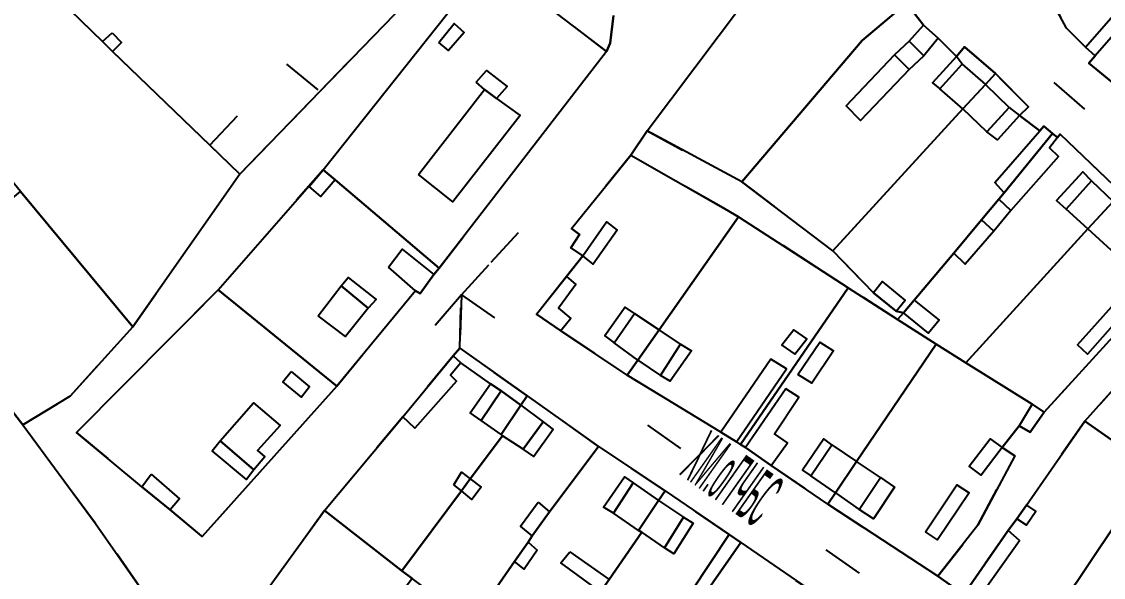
# Model space of a CAD drawing. Extents: x -14.1 to 15.6, y -19 to 8.9.
# Drawn here: x -12.334 to -9.66, y 0.665 to 2.04 of the extents above; entities that cross this region are included whole.
import ezdxf

# ---------------------------------------------------------------- set-up
doc = ezdxf.new("R2010")
doc.units = 0
doc.header["$MEASUREMENT"] = 0
doc.linetypes.add('DOT', pattern=[1, 0, -1])
doc.layers.get('0').update_dxf_attribs({"linetype": 'CONTINUOUS'})

msp = doc.modelspace()

# ---------------------------------------------------------------- linework, layer by layer
at = {"color": 7, "linetype": 'DOT'}
for points in [[(-8.8718, 1.1063), (-10.3318, 2.3623), (-10.2998, 2.3933), (-10.5148, 2.5713), (-10.9508, 2.9403), (-11.2728, 3.2173), (-11.4678, 3.3983), (-11.3868, 3.5003), (-11.3588, 3.4933), (-10.8878, 3.0573), (-10.2708, 2.4893), (-9.9738, 2.2133), (-9.8928, 2.1143), (-9.8578, 2.0823), (-9.8328, 2.1093), (-9.8118, 2.1373), (-9.7508, 2.0233), (-9.7038, 1.9763), (-9.6798, 1.9553), (-9.6958, 1.9373), (-9.5128, 1.7873)], [(-10.3628, 2.3283), (-11.2468, 1.3643), (-11.9648, 0.5223), (-12.0408, 0.6403), (-12.1508, 0.7983), (-12.3308, 1.0423), (-12.2138, 1.1133), (-12.0588, 1.2853), (-11.7948, 1.6623), (-11.5968, 1.8673), (-11.1208, 2.3583)], [(-9.6158, 1.6173), (-9.7668, 1.7613), (-9.7728, 1.7533), (-9.7858, 1.7633), (-9.8068, 1.7813), (-9.8168, 1.7693), (-9.8668, 1.8073), (-9.8448, 1.8293), (-9.9268, 1.9113), (-10.0028, 1.9773), (-10.0228, 1.9533), (-10.0678, 1.9993), (-10.1048, 2.0313), (-10.1468, 2.0853), (-10.2388, 2.1663), (-10.2568, 2.1463), (-10.2858, 2.1723), (-10.2738, 2.1953), (-10.3298, 2.2463), (-10.3508, 2.2263), (-10.4068, 2.2743), (-10.3628, 2.3283), (-10.3318, 2.3623), (-8.8718, 1.1063)], [(-9.8028, 0.3533), (-11.2468, 1.3643), (-10.3628, 2.3283)], [(-10.4338, 2.2403), (-10.7878, 1.7693), (-10.8278, 1.7093), (-10.9748, 1.5283), (-10.9548, 1.5133), (-10.9758, 1.4803), (-10.9468, 1.4603), (-10.9868, 1.4093), (-11.0608, 1.3163), (-11.0008, 1.2753), (-10.8368, 1.1653), (-10.6058, 1.0243), (-10.5668, 1.0003), (-10.5568, 0.9943), (-10.5448, 0.9863), (-10.4808, 0.9423), (-10.3408, 0.8463), (-10.0688, 0.6683), (-10.0048, 0.6233)], [(-11.1798, 2.1883), (-11.5888, 1.6733), (-11.8478, 1.3763), (-12.1978, 1.0233), (-12.0368, 0.8893), (-11.9668, 0.8323), (-11.8878, 0.7663), (-11.5548, 1.1383), (-11.3598, 1.3743), (-11.3488, 1.3673), (-11.3148, 1.4143), (-11.3018, 1.4303), (-10.8878, 1.9663), (-10.8788, 1.9863), (-10.8708, 2.0553)], [(-10.8708, 2.0553), (-10.8788, 1.9863), (-10.8878, 1.9663), (-11.1798, 2.1883)], [(-9.5998, 1.1693), (-9.7058, 1.0513), (-9.8498, 0.8443), (-9.8738, 0.8103), (-9.8948, 0.7813), (-10.0048, 0.6233), (-10.0688, 0.6683), (-9.9698, 0.7943), (-9.8788, 0.9663), (-9.9098, 0.9863), (-9.8678, 1.0403), (-9.8408, 1.0243), (-9.8058, 1.0743), (-9.5508, 1.3543)]]:
    msp.add_lwpolyline(points, dxfattribs=at)
at = {"color": 7, "linetype": 'Continuous'}
for points in [[(-12.1388, 2.6423), (-11.8378, 2.9523), (-11.2538, 2.4793), (-11.1208, 2.3583), (-11.5968, 1.8673), (-11.7948, 1.6623), (-11.8688, 1.7343), (-12.1088, 1.9663), (-12.1338, 1.9903), (-12.2148, 2.0693), (-11.9468, 2.3453), (-11.8928, 2.4033), (-12.0378, 2.5443)], [(-12.1388, 2.6423), (-11.8378, 2.9523), (-11.2538, 2.4793), (-11.1208, 2.3583), (-11.5968, 1.8673), (-11.7948, 1.6623), (-11.8688, 1.7343), (-12.1088, 1.9663), (-12.1338, 1.9903), (-12.2148, 2.0693), (-11.9468, 2.3453), (-11.8928, 2.4033), (-12.0378, 2.5443)], [(-9.3808, 1.9483), (-9.5128, 1.7873), (-9.6958, 1.9373), (-9.6798, 1.9553), (-9.7038, 1.9763), (-9.7508, 2.0233), (-9.8118, 2.1373), (-9.7088, 2.2373), (-9.6318, 2.3113), (-9.4228, 2.5543), (-9.3998, 2.5813), (-9.1758, 2.2583), (-9.1848, 2.2513), (-9.2578, 2.1723), (-9.3098, 2.1153), (-9.2788, 2.0873), (-9.2758, 2.0693)], [(-9.3808, 1.9483), (-9.5128, 1.7873), (-9.6958, 1.9373), (-9.6798, 1.9553), (-9.7038, 1.9763), (-9.7508, 2.0233), (-9.8118, 2.1373), (-9.7088, 2.2373), (-9.6318, 2.3113), (-9.4228, 2.5543), (-9.3998, 2.5813), (-9.1758, 2.2583), (-9.1848, 2.2513), (-9.2578, 2.1723), (-9.3098, 2.1153), (-9.2788, 2.0873), (-9.2758, 2.0693)], [(-10.4068, 2.2743), (-10.3508, 2.2263), (-10.3298, 2.2463), (-10.2738, 2.1953), (-10.2858, 2.1723), (-10.2568, 2.1463), (-10.2388, 2.1663), (-10.1468, 2.0853), (-10.2558, 1.9933), (-10.5538, 1.6433), (-10.7878, 1.7693), (-10.4338, 2.2403)], [(-10.4068, 2.2743), (-10.3508, 2.2263), (-10.3298, 2.2463), (-10.2738, 2.1953), (-10.2858, 2.1723), (-10.2568, 2.1463), (-10.2388, 2.1663), (-10.1468, 2.0853), (-10.2558, 1.9933), (-10.5538, 1.6433), (-10.7878, 1.7693), (-10.4338, 2.2403)], [(-12.6298, 1.9773), (-12.3868, 2.2373), (-12.2148, 2.0693), (-12.1338, 1.9903), (-12.1088, 1.9663), (-11.8688, 1.7343), (-11.7948, 1.6623), (-12.0588, 1.2853), (-12.3368, 1.6193)], [(-12.6298, 1.9773), (-12.3868, 2.2373), (-12.2148, 2.0693), (-12.1338, 1.9903), (-12.1088, 1.9663), (-11.8688, 1.7343), (-11.7948, 1.6623), (-12.0588, 1.2853), (-12.3368, 1.6193)], [(-11.5888, 1.6733), (-11.1798, 2.1883), (-10.8878, 1.9663), (-11.3018, 1.4303), (-11.5588, 1.6483)], [(-11.5888, 1.6733), (-11.1798, 2.1883), (-10.8878, 1.9663), (-11.3018, 1.4303), (-11.5588, 1.6483)], [(-9.7038, 1.9763), (-9.5318, 2.1743), (-9.5078, 2.1533), (-9.6798, 1.9553)], [(-10.1468, 2.0853), (-10.1048, 2.0313), (-10.0678, 1.9993), (-10.0228, 1.9533), (-10.0028, 1.9773), (-9.9268, 1.9113), (-9.9508, 1.8843), (-10.0068, 1.8243), (-10.3288, 1.4733), (-10.5538, 1.6433), (-10.2558, 1.9933)], [(-10.1468, 2.0853), (-10.1048, 2.0313), (-10.0678, 1.9993), (-10.0228, 1.9533), (-10.0028, 1.9773), (-9.9268, 1.9113), (-9.9508, 1.8843), (-10.0068, 1.8243), (-10.3288, 1.4733), (-10.5538, 1.6433), (-10.2558, 1.9933)], [(-11.3028, 1.9883), (-11.2648, 2.0353), (-11.2398, 2.0133), (-11.2788, 1.9683)], [(-12.1098, 2.0123), (-12.0868, 1.9883), (-12.1088, 1.9663), (-12.1338, 1.9903)], [(-10.1048, 2.0313), (-10.0678, 1.9993), (-10.1038, 1.9553), (-10.1398, 1.9913)], [(-10.1038, 1.9553), (-10.1398, 1.9913), (-10.1758, 1.9573), (-10.1398, 1.9213)], [(-10.1758, 1.9573), (-10.1398, 1.9213), (-10.2598, 1.7953), (-10.2958, 1.8313)], [(-10.0638, 1.8733), (-10.0088, 1.9343), (-10.0228, 1.9533), (-10.0818, 1.8883)], [(-10.0088, 1.9343), (-9.9508, 1.8843), (-10.0068, 1.8243), (-10.0638, 1.8733)], [(-11.2098, 1.8903), (-11.1848, 1.9193), (-11.1338, 1.8793), (-11.1598, 1.8493), (-11.1898, 1.8723)], [(-9.9268, 1.9113), (-9.8448, 1.8293), (-9.8668, 1.8073), (-9.8168, 1.7693), (-9.8068, 1.7813), (-9.7858, 1.7633), (-9.9048, 1.6163), (-9.9178, 1.6003), (-9.9608, 1.5493), (-10.0298, 1.4673), (-10.1278, 1.3513), (-10.1538, 1.3193), (-10.1718, 1.3233), (-10.2278, 1.3693), (-10.3288, 1.4733), (-10.0068, 1.8243), (-9.9508, 1.8843)], [(-9.9268, 1.9113), (-9.8448, 1.8293), (-9.8668, 1.8073), (-9.8168, 1.7693), (-9.8068, 1.7813), (-9.7858, 1.7633), (-9.9048, 1.6163), (-9.9178, 1.6003), (-9.9608, 1.5493), (-10.0298, 1.4673), (-10.1278, 1.3513), (-10.1538, 1.3193), (-10.1718, 1.3233), (-10.2278, 1.3693), (-10.3288, 1.4733), (-10.0068, 1.8243), (-9.9508, 1.8843)], [(-11.3528, 1.6613), (-11.1898, 1.8723), (-11.1598, 1.8493), (-11.1018, 1.8073), (-11.2678, 1.5943)], [(-10.0068, 1.8243), (-9.9508, 1.8843), (-9.8928, 1.8273), (-9.9478, 1.7673)], [(-9.9478, 1.7673), (-9.8928, 1.8273), (-9.8668, 1.8073), (-9.9218, 1.7473)], [(-9.8168, 1.7693), (-9.8068, 1.7813), (-9.7858, 1.7633), (-9.9048, 1.6163), (-9.9278, 1.6423)], [(-9.7858, 1.7633), (-9.7728, 1.7533), (-9.7668, 1.7613), (-9.6158, 1.6173), (-9.6358, 1.5953), (-9.6978, 1.5273), (-9.9998, 1.1963), (-10.0728, 1.2423), (-10.1688, 1.3033), (-10.1538, 1.3193), (-10.1278, 1.3513), (-10.0298, 1.4673), (-9.9608, 1.5493), (-9.9178, 1.6003), (-9.9048, 1.6163)], [(-9.7858, 1.7633), (-9.7728, 1.7533), (-9.7668, 1.7613), (-9.6158, 1.6173), (-9.6358, 1.5953), (-9.6978, 1.5273), (-9.9998, 1.1963), (-10.0728, 1.2423), (-10.1688, 1.3033), (-10.1538, 1.3193), (-10.1278, 1.3513), (-10.0298, 1.4673), (-9.9608, 1.5493), (-9.9178, 1.6003), (-9.9048, 1.6163)], [(-9.7858, 1.7633), (-9.7728, 1.7533), (-9.7928, 1.7273), (-9.7708, 1.7063), (-9.8888, 1.5723), (-9.9178, 1.6003), (-9.9048, 1.6163)], [(-10.8278, 1.7093), (-10.6058, 1.5823), (-10.5618, 1.5573), (-10.7578, 1.2773), (-10.8108, 1.2023), (-10.8368, 1.1653), (-11.0008, 1.2753), (-11.0608, 1.3163), (-10.9868, 1.4093), (-10.9468, 1.4603), (-10.9758, 1.4803), (-10.9548, 1.5133), (-10.9748, 1.5283)], [(-10.8278, 1.7093), (-10.6058, 1.5823), (-10.5618, 1.5573), (-10.7578, 1.2773), (-10.8108, 1.2023), (-10.8368, 1.1653), (-11.0008, 1.2753), (-11.0608, 1.3163), (-10.9868, 1.4093), (-10.9468, 1.4603), (-10.9758, 1.4803), (-10.9548, 1.5133), (-10.9748, 1.5283)], [(-11.8478, 1.3763), (-11.5888, 1.6733), (-11.5588, 1.6483), (-11.3018, 1.4303), (-11.3148, 1.4143), (-11.3488, 1.3673), (-11.3598, 1.3743), (-11.5548, 1.1383)], [(-11.8478, 1.3763), (-11.5888, 1.6733), (-11.5588, 1.6483), (-11.3018, 1.4303), (-11.3148, 1.4143), (-11.3488, 1.3673), (-11.3598, 1.3743), (-11.5548, 1.1383)], [(-11.5888, 1.6733), (-11.5588, 1.6483), (-11.5938, 1.6073), (-11.6228, 1.6323)], [(-9.7518, 1.5763), (-9.6888, 1.6463), (-9.7108, 1.6683), (-9.7758, 1.5973)], [(-9.6358, 1.5953), (-9.6978, 1.5273), (-9.7518, 1.5763), (-9.6888, 1.6463)], [(-12.6048, 1.3973), (-12.3368, 1.6193), (-12.0588, 1.2853), (-12.2138, 1.1133), (-12.3308, 1.0423), (-12.3508, 1.0683)], [(-12.6048, 1.3973), (-12.3368, 1.6193), (-12.0588, 1.2853), (-12.2138, 1.1133), (-12.3308, 1.0423), (-12.3508, 1.0683)], [(-9.6158, 1.6173), (-9.4548, 1.4593), (-9.4788, 1.4333), (-9.5508, 1.3543), (-9.8058, 1.0743), (-9.8358, 1.0933), (-9.9998, 1.1963), (-9.6978, 1.5273), (-9.6358, 1.5953)], [(-9.6158, 1.6173), (-9.4548, 1.4593), (-9.4788, 1.4333), (-9.5508, 1.3543), (-9.8058, 1.0743), (-9.8358, 1.0933), (-9.9998, 1.1963), (-9.6978, 1.5273), (-9.6358, 1.5953)], [(-9.9608, 1.5493), (-9.9178, 1.6003), (-9.8888, 1.5723), (-9.9308, 1.5213)], [(-9.6978, 1.5273), (-9.6358, 1.5953), (-9.5788, 1.5423), (-9.6408, 1.4743)], [(-10.5618, 1.5573), (-10.3678, 1.4313), (-10.2908, 1.3813), (-10.5568, 0.9943), (-10.5668, 1.0003), (-10.6058, 1.0243), (-10.8368, 1.1653), (-10.8108, 1.2023), (-10.7578, 1.2773)], [(-10.5618, 1.5573), (-10.3678, 1.4313), (-10.2908, 1.3813), (-10.5568, 0.9943), (-10.5668, 1.0003), (-10.6058, 1.0243), (-10.8368, 1.1653), (-10.8108, 1.2023), (-10.7578, 1.2773)], [(-10.9468, 1.4603), (-10.8878, 1.5443), (-10.8618, 1.5243), (-10.9208, 1.4403)], [(-9.9608, 1.5493), (-9.9308, 1.5213), (-10.0018, 1.4403), (-10.0298, 1.4673)], [(-11.4268, 1.4323), (-11.3928, 1.4773), (-11.3148, 1.4143), (-11.3488, 1.3673), (-11.3598, 1.3743)], [(-9.3928, 1.4293), (-9.3508, 1.3903), (-9.3288, 1.3683), (-9.3128, 1.3883), (-9.2048, 1.2893), (-9.2238, 1.2663), (-9.2748, 1.2043), (-9.5138, 0.9173), (-9.7058, 1.0513), (-9.5998, 1.1693), (-9.5218, 1.2573), (-9.5508, 1.2853), (-9.4898, 1.3473), (-9.4798, 1.3373), (-9.4398, 1.3793), (-9.4218, 1.3983)], [(-9.3928, 1.4293), (-9.3508, 1.3903), (-9.3288, 1.3683), (-9.3128, 1.3883), (-9.2048, 1.2893), (-9.2238, 1.2663), (-9.2748, 1.2043), (-9.5138, 0.9173), (-9.7058, 1.0513), (-9.5998, 1.1693), (-9.5218, 1.2573), (-9.5508, 1.2853), (-9.4898, 1.3473), (-9.4798, 1.3373), (-9.4398, 1.3793), (-9.4218, 1.3983)], [(-11.5438, 1.3863), (-11.5268, 1.4073), (-11.4578, 1.3523), (-11.4768, 1.3313)], [(-11.0608, 1.3163), (-10.9868, 1.4093), (-10.9638, 1.3893), (-11.0068, 1.3313), (-10.9758, 1.3053), (-11.0008, 1.2753)], [(-10.2278, 1.3693), (-10.1718, 1.3233), (-10.1498, 1.3513), (-10.2058, 1.3973)], [(-11.8478, 1.3763), (-11.5548, 1.1383), (-11.8878, 0.7663), (-11.9668, 0.8323), (-12.0368, 0.8893), (-12.1978, 1.0233)], [(-11.8478, 1.3763), (-11.5548, 1.1383), (-11.8878, 0.7663), (-11.9668, 0.8323), (-12.0368, 0.8893), (-12.1978, 1.0233)], [(-11.6008, 1.3123), (-11.5438, 1.3863), (-11.4768, 1.3313), (-11.5328, 1.2613)], [(-10.2908, 1.3813), (-10.1688, 1.3033), (-10.0728, 1.2423), (-10.2698, 0.9523), (-10.3218, 0.8743), (-10.3408, 0.8463), (-10.4808, 0.9423), (-10.5448, 0.9863), (-10.5568, 0.9943)], [(-10.2908, 1.3813), (-10.1688, 1.3033), (-10.0728, 1.2423), (-10.2698, 0.9523), (-10.3218, 0.8743), (-10.3408, 0.8463), (-10.4808, 0.9423), (-10.5448, 0.9863), (-10.5568, 0.9943)], [(-10.1538, 1.3193), (-10.1278, 1.3513), (-10.0658, 1.3013), (-10.0918, 1.2693)], [(-9.6248, 1.3513), (-9.5998, 1.3293), (-9.6988, 1.2173), (-9.7238, 1.2403)], [(-10.8688, 1.2453), (-10.8188, 1.3183), (-10.8418, 1.3333), (-10.8918, 1.2623)], [(-10.7578, 1.2773), (-10.8108, 1.2023), (-10.8688, 1.2453), (-10.8188, 1.3183)], [(-10.7578, 1.2773), (-10.8108, 1.2023), (-10.7548, 1.1643), (-10.7048, 1.2423)], [(-10.4228, 1.2173), (-10.3928, 1.2553), (-10.4248, 1.2773), (-10.4548, 1.2393)], [(-11.2508, 1.2323), (-11.0838, 1.1143), (-11.0998, 1.0913), (-11.1488, 1.0183), (-11.1448, 1.0153), (-11.2248, 0.9093), (-11.2468, 0.8793), (-11.3938, 0.6813), (-11.5848, 0.8303), (-11.3918, 1.0623), (-11.2668, 1.2133)], [(-11.2508, 1.2323), (-11.0838, 1.1143), (-11.0998, 1.0913), (-11.1488, 1.0183), (-11.1448, 1.0153), (-11.2248, 0.9093), (-11.2468, 0.8793), (-11.3938, 0.6813), (-11.5848, 0.8303), (-11.3918, 1.0623), (-11.2668, 1.2133)], [(-10.7548, 1.1643), (-10.7048, 1.2423), (-10.6778, 1.2253), (-10.7308, 1.1503)], [(-10.4148, 1.1673), (-10.3608, 1.2473), (-10.3268, 1.2253), (-10.3808, 1.1453)], [(-10.0728, 1.2423), (-9.9998, 1.1963), (-9.8358, 1.0933), (-9.8058, 1.0743), (-9.8408, 1.0243), (-9.8678, 1.0403), (-9.9098, 0.9863), (-9.8788, 0.9663), (-9.9698, 0.7943), (-10.0688, 0.6683), (-10.3408, 0.8463), (-10.3218, 0.8743), (-10.2698, 0.9523)], [(-10.0728, 1.2423), (-9.9998, 1.1963), (-9.8358, 1.0933), (-9.8058, 1.0743), (-9.8408, 1.0243), (-9.8678, 1.0403), (-9.9098, 0.9863), (-9.8788, 0.9663), (-9.9698, 0.7943), (-10.0688, 0.6683), (-10.3408, 0.8463), (-10.3218, 0.8743), (-10.2698, 0.9523)], [(-11.2478, 1.1963), (-11.2738, 1.1653), (-11.2588, 1.1503), (-11.3618, 1.0343), (-11.3918, 1.0623), (-11.2668, 1.2133)], [(-10.6058, 1.0243), (-10.5668, 1.0003), (-10.4428, 1.1813), (-10.4818, 1.2053)], [(-11.6678, 1.1743), (-11.6218, 1.1363), (-11.6418, 1.1113), (-11.6878, 1.1493)], [(-11.1748, 1.1443), (-11.1488, 1.1263), (-11.1978, 1.0533), (-11.2248, 1.0723)], [(-11.1488, 1.1263), (-11.0998, 1.0913), (-11.1488, 1.0183), (-11.1978, 1.0533)], [(-10.5448, 0.9863), (-10.4808, 0.9423), (-10.4408, 0.9983), (-10.4728, 1.0203), (-10.4128, 1.1113), (-10.4448, 1.1313)], [(-11.8428, 1.0033), (-11.7608, 1.0973), (-11.6948, 1.0413), (-11.7508, 0.9793), (-11.7328, 0.9633), (-11.7598, 0.9313)], [(-11.0838, 1.1143), (-10.9078, 0.9893), (-11.0288, 0.8273), (-11.0718, 0.7683), (-11.0818, 0.7523), (-11.1158, 0.7043), (-11.2208, 0.5523), (-11.3688, 0.6623), (-11.3938, 0.6813), (-11.2468, 0.8793), (-11.2248, 0.9093), (-11.1448, 1.0153), (-11.1488, 1.0183), (-11.0998, 1.0913)], [(-11.0838, 1.1143), (-10.9078, 0.9893), (-11.0288, 0.8273), (-11.0718, 0.7683), (-11.0818, 0.7523), (-11.1158, 0.7043), (-11.2208, 0.5523), (-11.3688, 0.6623), (-11.3938, 0.6813), (-11.2468, 0.8793), (-11.2248, 0.9093), (-11.1448, 1.0153), (-11.1488, 1.0183), (-11.0998, 1.0913)], [(-11.0998, 1.0913), (-11.0448, 1.0503), (-11.0938, 0.9823), (-11.1448, 1.0153), (-11.1488, 1.0183)], [(-9.8678, 1.0403), (-9.8408, 1.0243), (-9.8058, 1.0743), (-9.8358, 1.0933)], [(-11.0448, 1.0503), (-11.0198, 1.0313), (-11.0678, 0.9643), (-11.0938, 0.9823)], [(-9.7058, 1.0513), (-9.5138, 0.9173), (-9.5458, 0.8803), (-9.5628, 0.8963), (-9.7598, 0.6023), (-9.8068, 0.5313), (-9.8248, 0.5053), (-9.9568, 0.5923), (-10.0048, 0.6233), (-9.8948, 0.7813), (-9.8738, 0.8103), (-9.8498, 0.8443)], [(-9.7058, 1.0513), (-9.5138, 0.9173), (-9.5458, 0.8803), (-9.5628, 0.8963), (-9.7598, 0.6023), (-9.8068, 0.5313), (-9.8248, 0.5053), (-9.9568, 0.5923), (-10.0048, 0.6233), (-9.8948, 0.7813), (-9.8738, 0.8103), (-9.8498, 0.8443)], [(-11.8428, 1.0033), (-11.7598, 0.9313), (-11.7778, 0.9073), (-11.8628, 0.9783)], [(-10.3828, 0.9163), (-10.3308, 0.9933), (-10.3508, 1.0083), (-10.4038, 0.9303)], [(-10.2698, 0.9523), (-10.3218, 0.8743), (-10.3828, 0.9163), (-10.3308, 0.9933)], [(-9.9098, 0.9863), (-9.9618, 0.9183), (-9.9918, 0.9403), (-9.9398, 1.0083)], [(-10.9078, 0.9893), (-10.7428, 0.8793), (-10.7598, 0.8553), (-10.8088, 0.7813), (-10.8008, 0.7773), (-10.8818, 0.6603), (-10.9028, 0.6293), (-11.0478, 0.4193), (-11.2028, 0.5383), (-11.2208, 0.5523), (-11.1158, 0.7043), (-11.0818, 0.7523), (-11.0718, 0.7683), (-11.0288, 0.8273)], [(-10.9078, 0.9893), (-10.7428, 0.8793), (-10.7598, 0.8553), (-10.8088, 0.7813), (-10.8008, 0.7773), (-10.8818, 0.6603), (-10.9028, 0.6293), (-11.0478, 0.4193), (-11.2028, 0.5383), (-11.2208, 0.5523), (-11.1158, 0.7043), (-11.0818, 0.7523), (-11.0718, 0.7683), (-11.0288, 0.8273)], [(-10.2698, 0.9523), (-10.3218, 0.8743), (-10.2638, 0.8333), (-10.2108, 0.9123)], [(-12.0138, 0.9203), (-11.9438, 0.8593), (-11.9668, 0.8323), (-12.0368, 0.8893)], [(-11.2658, 0.8943), (-11.2468, 0.9253), (-11.2248, 0.9093), (-11.2468, 0.8793)], [(-11.2248, 0.9093), (-11.1978, 0.8883), (-11.2208, 0.8583), (-11.2468, 0.8793)], [(-10.8218, 0.8993), (-10.8708, 0.8243), (-10.8958, 0.8393), (-10.8438, 0.9143)], [(-10.2638, 0.8333), (-10.2108, 0.9123), (-10.1758, 0.8883), (-10.2278, 0.8103)], [(-9.5138, 0.9173), (-9.2458, 0.7313), (-9.2738, 0.6953), (-9.4008, 0.7793), (-9.4508, 0.7073), (-9.4878, 0.6533), (-9.5998, 0.4933), (-9.6668, 0.3963), (-9.8248, 0.5053), (-9.8068, 0.5313), (-9.7598, 0.6023), (-9.5628, 0.8963), (-9.5458, 0.8803)], [(-9.5138, 0.9173), (-9.2458, 0.7313), (-9.2738, 0.6953), (-9.4008, 0.7793), (-9.4508, 0.7073), (-9.4878, 0.6533), (-9.5998, 0.4933), (-9.6668, 0.3963), (-9.8248, 0.5053), (-9.8068, 0.5313), (-9.7598, 0.6023), (-9.5628, 0.8963), (-9.5458, 0.8803)], [(-10.8088, 0.7813), (-10.8708, 0.8243), (-10.8218, 0.8993), (-10.7598, 0.8553)], [(-10.0998, 0.7783), (-10.0218, 0.8943), (-9.9918, 0.8743), (-10.0698, 0.7583)], [(-10.7428, 0.8793), (-10.5848, 0.7713), (-10.5558, 0.7513), (-10.6988, 0.5473), (-10.7358, 0.4953), (-10.8928, 0.2693), (-11.0478, 0.4193), (-10.9028, 0.6293), (-10.8818, 0.6603), (-10.8008, 0.7773), (-10.8088, 0.7813), (-10.7598, 0.8553)], [(-10.7428, 0.8793), (-10.5848, 0.7713), (-10.5558, 0.7513), (-10.6988, 0.5473), (-10.7358, 0.4953), (-10.8928, 0.2693), (-11.0478, 0.4193), (-10.9028, 0.6293), (-10.8818, 0.6603), (-10.8008, 0.7773), (-10.8088, 0.7813), (-10.7598, 0.8553)], [(-11.5848, 0.8303), (-11.3938, 0.6813), (-11.3688, 0.6623), (-11.5148, 0.4663), (-11.5328, 0.4413), (-11.6318, 0.3073), (-11.6788, 0.2443), (-11.7008, 0.2143), (-11.8808, 0.3673), (-11.9068, 0.3883), (-11.8818, 0.4233), (-11.8198, 0.5063), (-11.7498, 0.6033)], [(-11.5848, 0.8303), (-11.3938, 0.6813), (-11.3688, 0.6623), (-11.5148, 0.4663), (-11.5328, 0.4413), (-11.6318, 0.3073), (-11.6788, 0.2443), (-11.7008, 0.2143), (-11.8808, 0.3673), (-11.9068, 0.3883), (-11.8818, 0.4233), (-11.8198, 0.5063), (-11.7498, 0.6033)], [(-11.0568, 0.8513), (-11.0288, 0.8273), (-11.0718, 0.7683), (-11.1008, 0.7923)], [(-10.7598, 0.8553), (-10.6978, 0.8143), (-10.7448, 0.7383), (-10.8008, 0.7773), (-10.8088, 0.7813)], [(-9.8738, 0.8103), (-9.8498, 0.8443), (-9.8268, 0.8283), (-9.8498, 0.7943)], [(-10.6978, 0.8143), (-10.6738, 0.7993), (-10.7218, 0.7233), (-10.7448, 0.7383)], [(-10.0048, 0.6233), (-9.9568, 0.5923), (-9.9358, 0.6233), (-9.9518, 0.6373), (-9.8668, 0.7563), (-9.8948, 0.7813)], [(-11.0598, 0.7323), (-11.0918, 0.6853), (-11.1158, 0.7043), (-11.0818, 0.7523)], [(-10.5558, 0.7513), (-10.3378, 0.6013), (-10.3558, 0.5743), (-10.3808, 0.5393), (-10.4048, 0.5053), (-10.4848, 0.3903), (-10.5088, 0.3603), (-10.5558, 0.3903), (-10.7448, 0.1563), (-10.8428, 0.2303), (-10.8928, 0.2693), (-10.7358, 0.4953), (-10.6988, 0.5473)], [(-10.5558, 0.7513), (-10.3378, 0.6013), (-10.3558, 0.5743), (-10.3808, 0.5393), (-10.4048, 0.5053), (-10.4848, 0.3903), (-10.5088, 0.3603), (-10.5558, 0.3903), (-10.7448, 0.1563), (-10.8428, 0.2303), (-10.8928, 0.2693), (-10.7358, 0.4953), (-10.6988, 0.5473)], [(-10.5558, 0.7513), (-10.6988, 0.5473), (-10.7238, 0.5613), (-10.5848, 0.7713)], [(-10.9788, 0.7283), (-10.8818, 0.6603), (-10.9028, 0.6293), (-11.0008, 0.7013)]]:
    msp.add_lwpolyline(points, close=True, dxfattribs=at)
at = {"color": 7, "linetype": 'DOT'}
for points in [[(-11.7948, 1.6623), (-11.8688, 1.7343), (-11.6788, 1.9343), (-11.5968, 1.8673)], [(-10.7878, 1.7693), (-10.5538, 1.6433), (-10.3288, 1.4733), (-10.2278, 1.3693), (-10.1718, 1.3233), (-10.1538, 1.3193), (-10.1688, 1.3033), (-10.2908, 1.3813), (-10.3678, 1.4313), (-10.5618, 1.5573), (-10.6058, 1.5823), (-10.8278, 1.7093)], [(-11.2468, 1.3643), (-11.2508, 1.2323), (-11.2668, 1.2133), (-11.3918, 1.0623), (-11.5848, 0.8303), (-11.7498, 0.6033), (-11.8198, 0.5063), (-11.8818, 0.4233), (-11.9068, 0.3883), (-11.9148, 0.3993), (-11.9268, 0.4353), (-11.9498, 0.4843), (-11.9668, 0.5193)], [(-11.2468, 1.3643), (-9.8028, 0.3533), (-9.8688, 0.2723), (-9.9038, 0.2983), (-10.0418, 0.3983), (-10.1708, 0.4853), (-10.1948, 0.5023), (-10.2188, 0.5183), (-10.3378, 0.6013), (-10.5558, 0.7513), (-10.5848, 0.7713), (-10.7428, 0.8793), (-10.9078, 0.9893), (-11.0838, 1.1143), (-11.2508, 1.2323)], [(-11.2508, 1.2323), (-11.0838, 1.1143), (-11.0998, 1.0913), (-11.1488, 1.1263), (-11.1748, 1.1443), (-11.2478, 1.1963), (-11.2668, 1.2133)]]:
    msp.add_lwpolyline(points, close=True, dxfattribs=at)
at = {"color": 7, "linetype": 'Continuous'}
msp.add_lwpolyline([(-12.3508, 1.0683), (-12.3308, 1.0423), (-12.1508, 0.7983), (-12.0408, 0.6403), (-11.9648, 0.5223), (-12.8778, -0.5517)], dxfattribs=at)

# ---------------------------------------------------------------- texts
at = {"color": 7, "width": 0.25}
msp.add_text('ХМ.оПЧБС', height=0.135, rotation=324.8, dxfattribs=at).set_placement((-10.7096, 0.921))

doc.saveas('drawing.dxf')
